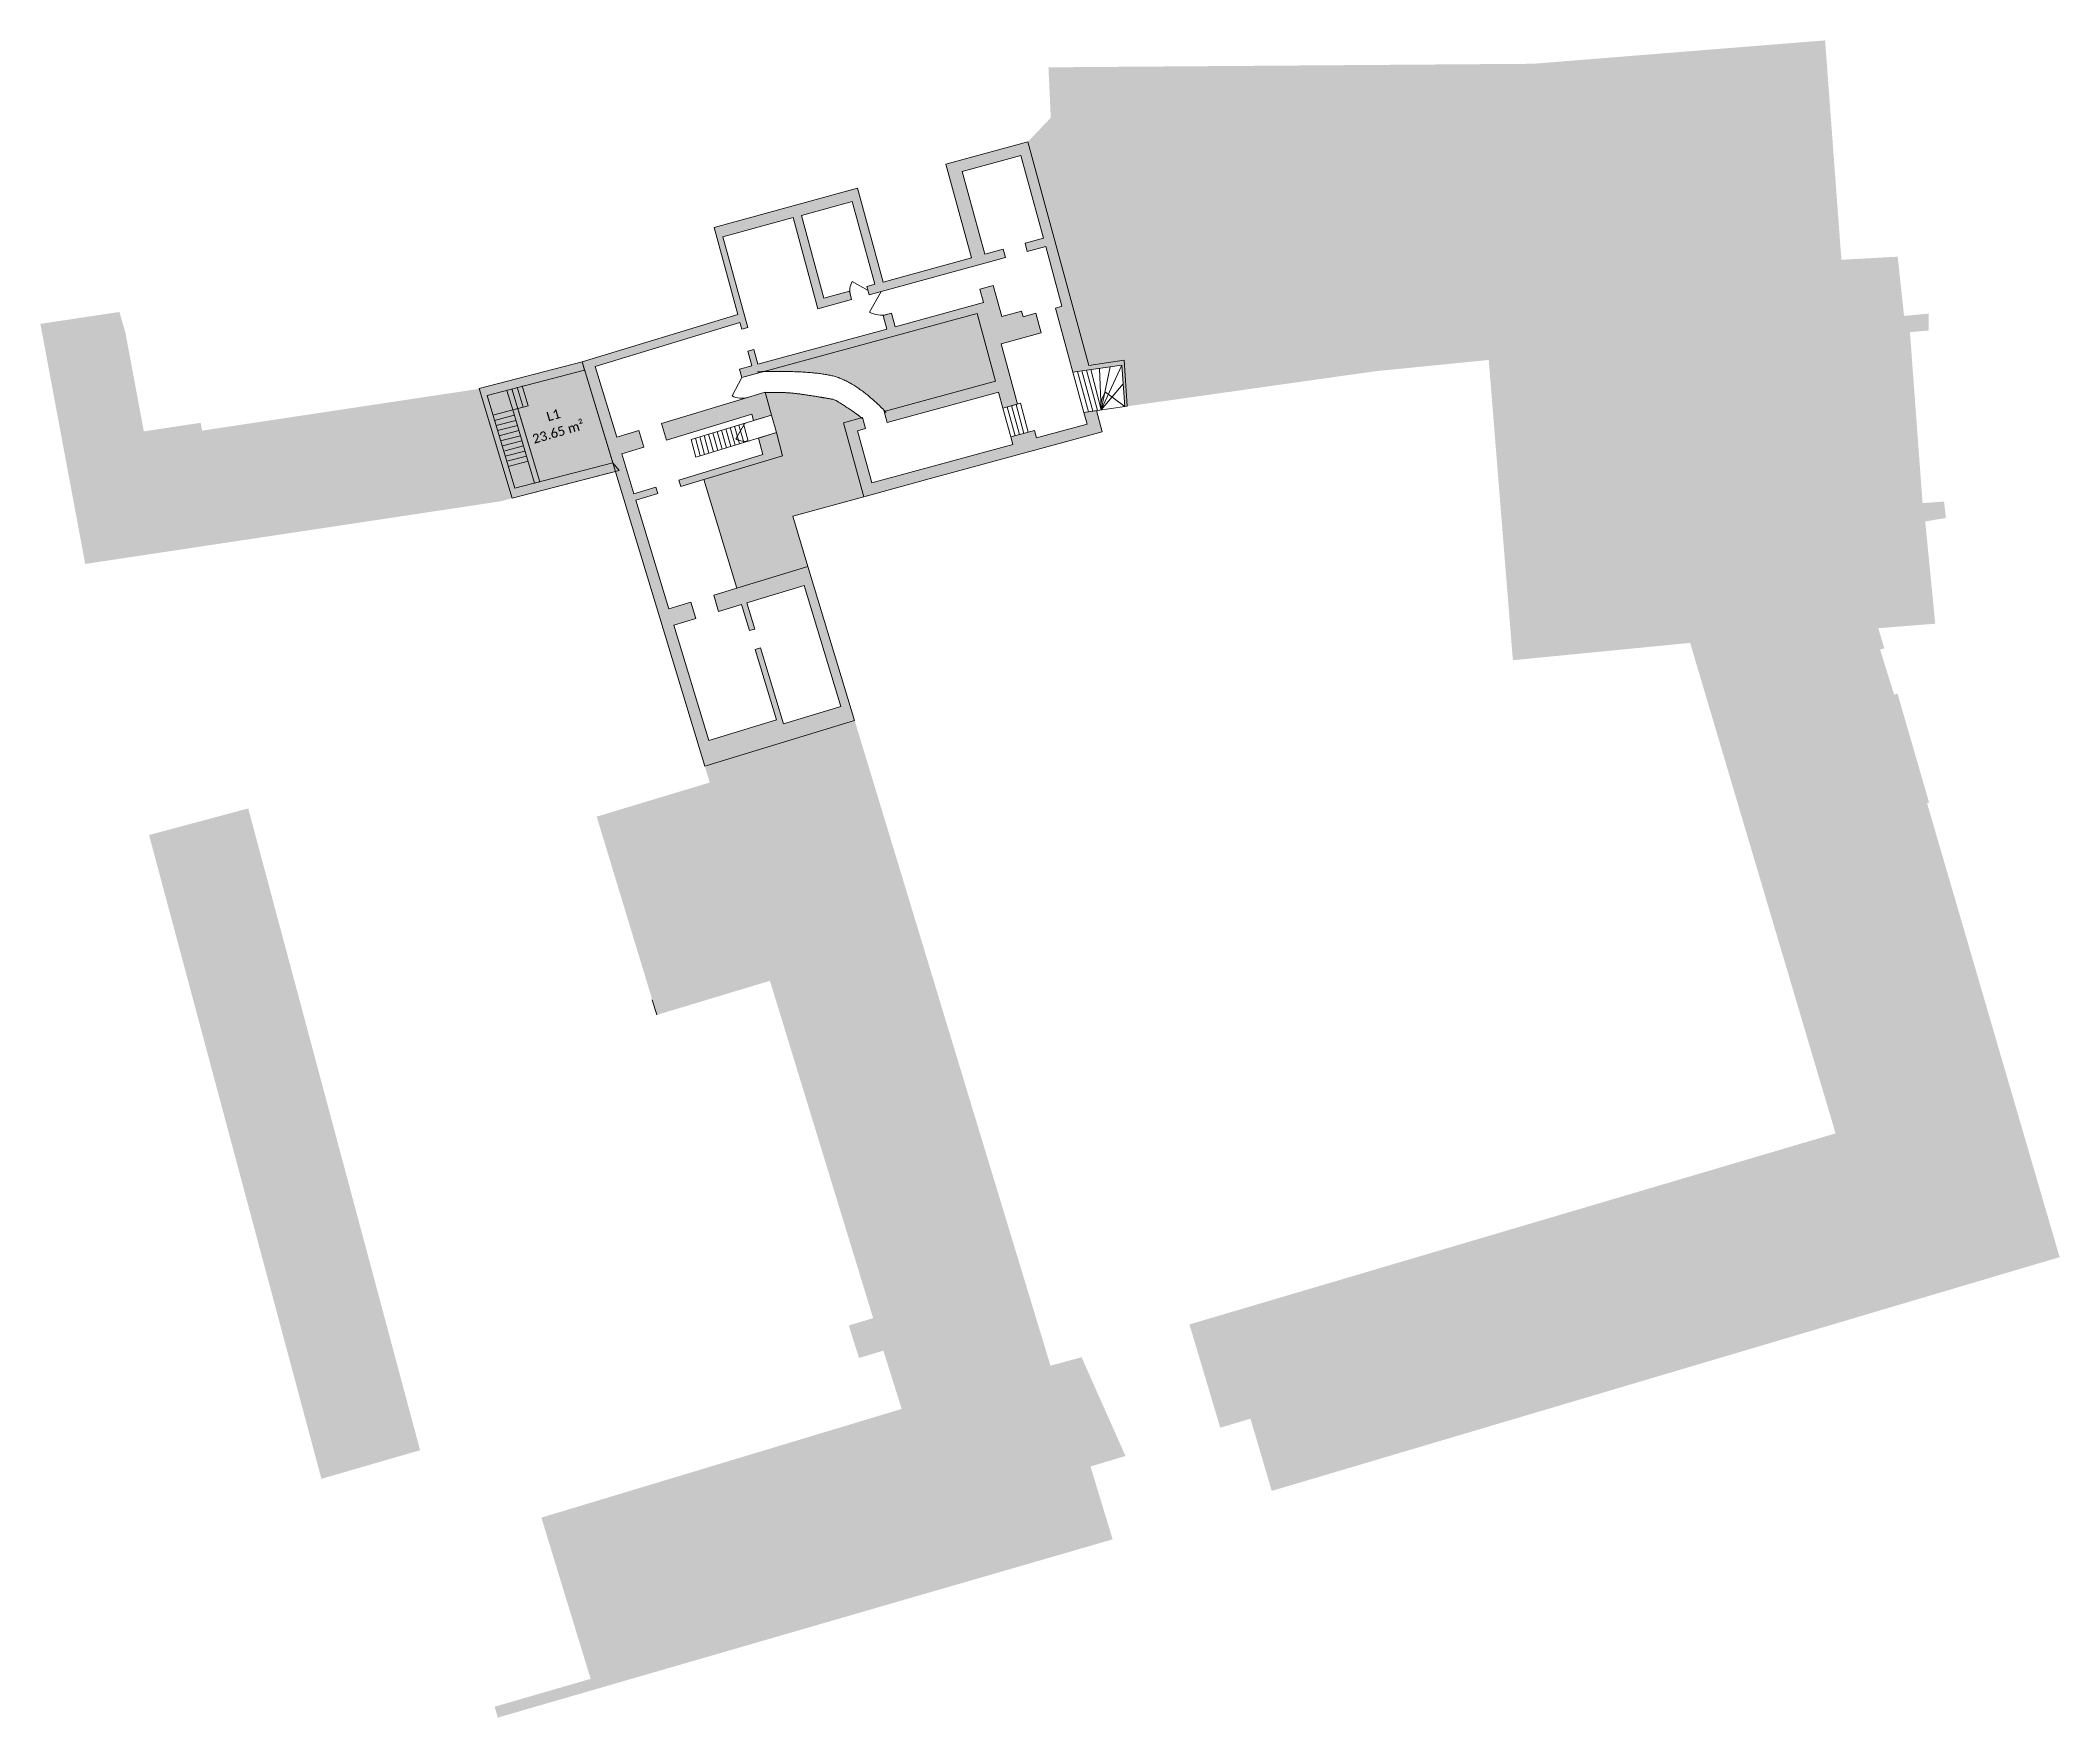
# Model space of a CAD drawing. Header units: centimetres. Extents: x 11703646 to 11712539, y 12092299 to 12099684.
import ezdxf

# ---------------------------------------------------------------- set-up
doc = ezdxf.new("R2010")
doc.units = ezdxf.units.CM
doc.header["$LTSCALE"] = 5
doc.linetypes.add('Lijnpatroon-11', pattern=[1.058075, 0.705383, -0.352692])
doc.layers.add('Batiment', color=4, linetype='Continuous', lineweight=5, true_color=0x00ffff)
doc.layers.add('Oppervlakte-netto', color=5, linetype='Continuous', lineweight=5, true_color=0x0000ff)
doc.layers.add('Bestaand-4 massa', color=7, linetype='Continuous', lineweight=9)
doc.layers.add('Tekst-beschrijving', color=7, linetype='Lijnpatroon-11', lineweight=13)
doc.styles.add('Corbel', font='')
doc.styles.get('Corbel').set_extended_font_data('Corbel')

msp = doc.modelspace()

# ---------------------------------------------------------------- hatches: boundary and pattern name
at = {"layer": 'Bestaand-4 massa', "linetype": 'Continuous', "lineweight": 0, "true_color": 0x4c4c4c, "transparency": 33554546}
for points in [[(11709069.4, 12093297), (11708975.7, 12093615), (11708842.7, 12093575.3), (11708706.8, 12094030.1), (11711552.6, 12094871.3), (11710912, 12097031.1), (11710131.4, 12096954.8), (11710025.1, 12098276.9), (11709524.7, 12098227.2), (11708432.9, 12098072.9), (11708419.5, 12098275.5), (11708264.1, 12098253.2), (11707995.5, 12099237.7), (11708096, 12099343.3), (11708086, 12099565.4), (11710220.2, 12099581.1), (11711506.4, 12099684.1), (11711578.2, 12098718.1), (11711826, 12098731.6), (11711854.4, 12098470.8), (11711962.5, 12098480.9), (11711962.5, 12098406.9), (11711880.1, 12098399.2), (11711935.7, 12097646.6), (11712030.1, 12097653.5), (11712038.6, 12097581.3), (11711947.4, 12097565.8), (11711991.5, 12097115.5), (11711740.9, 12097095.9), (11711767.1, 12097007.3), (11711748.8, 12097001), (11711810.2, 12096803.6), (11711825.2, 12096808), (11711964.4, 12096328.2), (11711955.7, 12096324.5), (11712539.3, 12094326.3)], [(11703843.6, 12097378.7), (11705670.7, 12097654.1), (11705724.5, 12097668.1), (11705578, 12098150.6), (11705569.5, 12098148.4), (11704358.6, 12097965.8), (11704352.1, 12098000.2), (11704101.8, 12097962.5), (11704020.8, 12098396.1), (11703994.2, 12098488.3), (11703646.1, 12098435.8)], [(11705660.8, 12092298.8), (11705646.8, 12092346.8), (11706069.6, 12092469.4), (11705852.6, 12093179.4), (11707439.5, 12093658), (11707358.9, 12093914.6), (11707251.6, 12093882.3), (11707206.6, 12094025.4), (11707313.9, 12094057.8), (11706859.3, 12095543.2), (11706361.3, 12095393), (11706096.3, 12096266.1), (11706594.3, 12096416.3), (11706572.2, 12096489), (11707232.4, 12096689.4), (11708094.9, 12093848.3), (11708231.8, 12093885.6), (11708425.3, 12093450.6), (11708271.1, 12093404.5), (11708368.6, 12093083.6)]]:
    msp.add_hatch(color=251, dxfattribs=at).paths.add_polyline_path(points)
at = {"layer": 'Bestaand-4 massa', "linetype": 'Continuous', "lineweight": 0}
for points in [[(11707097.1, 12098549), (11706997.6, 12098913.6), (11707221.5, 12098974.7), (11707320.9, 12098610), (11707286.2, 12098600.6), (11707296.2, 12098563.9), (11707896.3, 12098727.6), (11707886.3, 12098764.3), (11707805.2, 12098742.2), (11707705.8, 12099106.8), (11707964.3, 12099177.4), (11708063.8, 12098812.7), (11707982.8, 12098790.6), (11707992.8, 12098753.9), (11708073.8, 12098776), (11708145.4, 12098513.6), (11708116.4, 12098505.7), (11708193.6, 12098222.9), (11708409.8, 12098253.9), (11708421.9, 12098071.4), (11708432.9, 12098072.9), (11708419.5, 12098275.5), (11708264.1, 12098253.2), (11707995.5, 12099237.7), (11707633.8, 12099139), (11707746.4, 12098726.1), (11707357.6, 12098620), (11707245, 12099032.9), (11706613.1, 12098860.6), (11706717.5, 12098477.6), (11706031.7, 12098269.4), (11706572.2, 12096489), (11707232.4, 12096689.4), (11707026.8, 12097366.8), (11706611.5, 12097240.8), (11706633.3, 12097169), (11706734.7, 12097199.8), (11706769.6, 12097085), (11706792.5, 12097091.9), (11706757.7, 12097206.8), (11707010.3, 12097283.4), (11707171.8, 12096751.4), (11706919.2, 12096674.7), (11706817.5, 12097009.6), (11706794.6, 12097002.7), (11706888.7, 12096692.6), (11706590.1, 12096602), (11706436.2, 12097109.2), (11706532.8, 12097138.5), (11706511, 12097210.3), (11706414.4, 12097180.9), (11706269.2, 12097659.4), (11706365.8, 12097688.7), (11706357.1, 12097717.4), (11706260.4, 12097688.1), (11706207, 12097864.1), (11706303.6, 12097893.5), (11706281.6, 12097966.2), (11706184.9, 12097936.9), (11706090.2, 12098248.8), (11706727.2, 12098442.2), (11706735.2, 12098412.9), (11706761.2, 12098420), (11706652.3, 12098819.4), (11706961, 12098903.6), (11707070.5, 12098502.3), (11707219, 12098542.8), (11707209, 12098579.5)], [(11708030.6, 12098482.3), (11707974.6, 12098467), (11707967.8, 12098492.1), (11707880, 12098468.2), (11707842.6, 12098605.2), (11707783.8, 12098589.1), (11707800.1, 12098529.3), (11707411.3, 12098423.2), (11707395, 12098483), (11707358.3, 12098473), (11707374.6, 12098413.2), (11706805.4, 12098257.9), (11706787.8, 12098322.6), (11706761.8, 12098315.5), (11706779.4, 12098250.8), (11706725.7, 12098236.2), (11706735.7, 12098199.5), (11707771.5, 12098482.1), (11707853.1, 12098183), (11707363, 12098049.3), (11707376.2, 12098001.1), (11707866.2, 12098134.8), (11707885.2, 12098065.3), (11707949.8, 12098083), (11707877.5, 12098348.3), (11708054, 12098396.4)], [(11705749.1, 12098062.6), (11705726.4, 12098056.7), (11705822.7, 12097734.9), (11705845.5, 12097740.9)], [(11706779.8, 12098038), (11706787.4, 12098010.1), (11706866.5, 12098034.1), (11706838.9, 12098135.4), (11706382, 12097996.7), (11706404.1, 12097924)], [(11708322.5, 12097960.7), (11708297.1, 12098053.8), (11708241.9, 12098046), (11708255.9, 12097994.4), (11708033.1, 12097933.6), (11708024.1, 12097966.4), (11707919.9, 12097938), (11707928.9, 12097905.2), (11707307.6, 12097735.7), (11707298.6, 12097768.5), (11707244.9, 12097965.3), (11707279.7, 12097974.8), (11707266.5, 12098023), (11707183.6, 12098000.4), (11707272.5, 12097674.3), (11707561, 12097753)], [(11706887.6, 12097956.9), (11706808.5, 12097932.9), (11706828.2, 12097860.4), (11706457.6, 12097747.9), (11706466.3, 12097719.2), (11706567.7, 12097750), (11706915.2, 12097855.5)]]:
    msp.add_hatch(color=7, dxfattribs=at).paths.add_polyline_path(points)
at = {"layer": 'Bestaand-4 massa', "linetype": 'Continuous', "lineweight": 0, "true_color": 0x4c4c4c}
for points in [[(11706831.8, 12098225.7), (11706880.1, 12098226.5), (11706925.4, 12098226.3), (11706967.5, 12098225.3), (11707006.5, 12098223.5), (11707042.4, 12098220.8), (11707075.2, 12098217.3), (11707104.9, 12098212.9), (11707131.5, 12098207.7), (11707158.2, 12098200), (11707185.6, 12098188.9), (11707213.9, 12098174.3), (11707242.9, 12098156.4), (11707272.7, 12098135), (11707303.3, 12098110.2), (11707334.6, 12098082), (11707366.8, 12098050.4), (11707853.1, 12098183), (11707771.5, 12098482.1)], [(11707272.5, 12097674.3), (11707183.6, 12098000.4), (11707262.9, 12098022), (11707259.4, 12098024.8), (11707255.1, 12098028.2), (11707249.8, 12098032.2), (11707243.6, 12098036.7), (11707236.4, 12098041.8), (11707228.3, 12098047.5), (11707219.3, 12098053.8), (11707209.4, 12098060.6), (11707196.8, 12098069.1), (11707185.3, 12098076.7), (11707175, 12098083.4), (11707165.8, 12098089.1), (11707157.7, 12098094), (11707150.7, 12098097.9), (11707144.8, 12098100.9), (11707140, 12098103), (11707121, 12098106.4), (11707102.1, 12098109.7), (11707083.3, 12098112.9), (11707064.6, 12098115.9), (11707045.9, 12098118.9), (11707027.3, 12098121.7), (11707008.8, 12098124.5), (11706990.4, 12098127.1), (11706972.3, 12098129.4), (11706953.9, 12098131.2), (11706935.3, 12098132.7), (11706916.5, 12098133.6), (11706897.6, 12098134.2), (11706878.4, 12098134.3), (11706859, 12098133.9), (11706839.5, 12098133.1), (11706915.2, 12097855.5), (11706567.7, 12097750), (11706712.9, 12097271.5), (11707026.8, 12097366.8), (11706959.4, 12097588.9)]]:
    msp.add_hatch(color=251, dxfattribs=at).paths.add_polyline_path(points)
at = {"layer": 'Bestaand-4 massa', "linetype": 'Continuous', "lineweight": 0, "transparency": 33554687}
msp.add_hatch(color=7, dxfattribs=at).paths.add_polyline_path([(11706031.7, 12098269.4), (11705578, 12098150.6), (11705724.5, 12097668.1), (11706195.3, 12097790.4), (11706166.8, 12097824.4), (11705735.5, 12097712.3), (11705613.4, 12098120.3), (11706043.1, 12098232), (11706032.9, 12098268.8)])
at = {"layer": 'Oppervlakte-netto', "linetype": 'Continuous', "lineweight": 0, "true_color": 0xbc9b6a, "transparency": 33554585}
msp.add_hatch(color=33, dxfattribs=at).paths.add_polyline_path([(11705578, 12098150.6), (11705724.5, 12097668.1), (11706178.4, 12097786.1), (11706031.7, 12098269.4)])

# ---------------------------------------------------------------- linework, layer by layer
at = {"layer": 'Batiment'}
msp.add_line((11708241.9, 12098046), (11708255.9, 12097994.4), dxfattribs=at)
at = {"layer": 'Batiment', "transparency": 33554687}
msp.add_polyline3d([(11706341, 12095460, -9929.4), (11706361.3, 12095393, -9929.4)], dxfattribs=at)
at = {"layer": 'Bestaand-4 massa'}
for p, q in [((11705845.5, 12097740.9), (11705723, 12098149.7)), ((11705771.9, 12098068.5), (11705745.6, 12098156.4)), ((11705794.6, 12098074.4), (11705768.1, 12098163.2)), ((11708241.9, 12098046), (11708193.6, 12098222.9)), ((11708261.8, 12098048.8), (11708213.5, 12098225.8)), ((11708281.8, 12098051.6), (11708233.5, 12098228.6)), ((11708301.8, 12098054.4), (11708253.5, 12098231.5)), ((11708317.7, 12098056.7), (11708273.2, 12098234.3)), ((11705735.5, 12097712.3), (11705613.4, 12098120.3)), ((11705639.5, 12098034.1), (11705794.6, 12098074.4)), ((11705726.4, 12098056.7), (11705700.5, 12098142.9)), ((11705726.4, 12098056.7), (11705700.5, 12098142.9)), ((11707885.2, 12098065.3), (11707962.4, 12098086.4)), ((11707885.2, 12098065.3), (11707919.9, 12097938)), ((11707904.5, 12098070.6), (11707939.2, 12097943.3)), ((11707923.8, 12098075.9), (11707958.5, 12097948.5)), ((11707943.1, 12098081.1), (11707977.8, 12097953.8)), ((11707962.4, 12098086.4), (11707997.1, 12097959)), ((11708241.9, 12098046), (11708421.9, 12098071.4)), ((11705646.5, 12098011), (11705733.3, 12098033.6)), ((11705653.4, 12097988.5), (11705740, 12098011)), ((11705659.6, 12097965.8), (11705746.8, 12097988.5)), ((11706512.3, 12097926.6), (11706866.5, 12098034.1)), ((11706665.5, 12097973.1), (11706686.5, 12097895.9)), ((11706684.6, 12097978.9), (11706705.7, 12097901.7)), ((11706703.8, 12097984.7), (11706724.8, 12097907.5)), ((11706722.9, 12097990.5), (11706744, 12097913.3)), ((11706756.4, 12098000.7), (11706742.1, 12097996.3)), ((11706742.1, 12097996.3), (11706763.1, 12097919.1)), ((11706866.5, 12098034.1), (11706887.6, 12097956.9)), ((11705667, 12097943.5), (11705753.5, 12097966)), ((11705673.1, 12097920.8), (11705760.3, 12097943.4)), ((11705680.7, 12097898.5), (11705767, 12097920.9)), ((11705687.5, 12097876), (11705773.8, 12097898.4)), ((11706512.3, 12097926.6), (11706533.4, 12097849.4)), ((11706531.5, 12097932.4), (11706552.5, 12097855.2)), ((11706533.4, 12097849.4), (11706887.6, 12097956.9)), ((11706550.6, 12097938.2), (11706571.7, 12097861)), ((11706569.7, 12097944), (11706590.8, 12097866.8)), ((11706588.9, 12097949.8), (11706610, 12097872.6)), ((11706608, 12097955.6), (11706629.1, 12097878.4)), ((11706627.2, 12097961.4), (11706648.2, 12097884.2)), ((11706646.3, 12097967.3), (11706667.4, 12097890)), ((11706777.5, 12097923.5), (11706763.1, 12097919.1)), ((11705693.3, 12097853.2), (11705780.5, 12097875.9)), ((11705700.1, 12097830.7), (11705787.3, 12097853.3)), ((11705706.8, 12097808.2), (11705794, 12097830.8)), ((11706567.7, 12097750), (11706712.9, 12097271.5)), ((11707272.5, 12097674.3), (11706959.4, 12097588.9)), ((11707026.8, 12097366.8), (11706959.4, 12097588.9))]:
    msp.add_line(p, q, dxfattribs=at)
at = {"layer": 'Bestaand-4 massa', "linetype": 'Continuous', "lineweight": 9, "flags": 128}
for points in [[(11707097.1, 12098549), (11706997.6, 12098913.6), (11707221.5, 12098974.7), (11707320.9, 12098610), (11707286.2, 12098600.6), (11707296.2, 12098563.9), (11707896.3, 12098727.6), (11707886.3, 12098764.3), (11707805.2, 12098742.2), (11707705.8, 12099106.8), (11707964.3, 12099177.4), (11708063.8, 12098812.7), (11707982.8, 12098790.6), (11707992.8, 12098753.9), (11708073.8, 12098776), (11708145.4, 12098513.6), (11708116.4, 12098505.7), (11708193.6, 12098222.9), (11708409.8, 12098253.9), (11708421.9, 12098071.4), (11708432.9, 12098072.9), (11708419.5, 12098275.5), (11708264.1, 12098253.2), (11707995.5, 12099237.7), (11707633.8, 12099139), (11707746.4, 12098726.1), (11707357.6, 12098620), (11707245, 12099032.9), (11706613.1, 12098860.6), (11706717.5, 12098477.6), (11706031.7, 12098269.4), (11706572.2, 12096489), (11707232.4, 12096689.4), (11707026.8, 12097366.8), (11706611.5, 12097240.8), (11706633.3, 12097169), (11706734.7, 12097199.8), (11706769.6, 12097085), (11706792.5, 12097091.9), (11706757.7, 12097206.8), (11707010.3, 12097283.4), (11707171.8, 12096751.4), (11706919.2, 12096674.7), (11706817.5, 12097009.6), (11706794.6, 12097002.7), (11706888.7, 12096692.6), (11706590.1, 12096602), (11706436.2, 12097109.2), (11706532.8, 12097138.5), (11706511, 12097210.3), (11706414.4, 12097180.9), (11706269.2, 12097659.4), (11706365.8, 12097688.7), (11706357.1, 12097717.4), (11706260.4, 12097688.1), (11706207, 12097864.1), (11706303.6, 12097893.5), (11706281.6, 12097966.2), (11706184.9, 12097936.9), (11706090.2, 12098248.8), (11706727.2, 12098442.2), (11706735.2, 12098412.9), (11706761.2, 12098420), (11706652.3, 12098819.4), (11706961, 12098903.6), (11707070.5, 12098502.3), (11707219, 12098542.8), (11707209, 12098579.5)], [(11708030.6, 12098482.3), (11707974.6, 12098467), (11707967.8, 12098492.1), (11707880, 12098468.2), (11707842.6, 12098605.2), (11707783.8, 12098589.1), (11707800.1, 12098529.3), (11707411.3, 12098423.2), (11707395, 12098483), (11707358.3, 12098473), (11707374.6, 12098413.2), (11706805.4, 12098257.9), (11706787.8, 12098322.6), (11706761.8, 12098315.5), (11706779.4, 12098250.8), (11706725.7, 12098236.2), (11706735.7, 12098199.5), (11707771.5, 12098482.1), (11707853.1, 12098183), (11707363, 12098049.3), (11707376.2, 12098001.1), (11707866.2, 12098134.8), (11707885.2, 12098065.3), (11707949.8, 12098083), (11707877.5, 12098348.3), (11708054, 12098396.4)], [(11706779.8, 12098038), (11706787.4, 12098010.1), (11706866.5, 12098034.1), (11706838.9, 12098135.4), (11706382, 12097996.7), (11706404.1, 12097924)], [(11708322.5, 12097960.7), (11708297.1, 12098053.8), (11708241.9, 12098046), (11708255.9, 12097994.4), (11708033.1, 12097933.6), (11708024.1, 12097966.4), (11707919.9, 12097938), (11707928.9, 12097905.2), (11707307.6, 12097735.7), (11707298.6, 12097768.5), (11707244.9, 12097965.3), (11707279.7, 12097974.8), (11707266.5, 12098023), (11707183.6, 12098000.4), (11707272.5, 12097674.3), (11707561, 12097753)], [(11706887.6, 12097956.9), (11706808.5, 12097932.9), (11706828.2, 12097860.4), (11706457.6, 12097747.9), (11706466.3, 12097719.2), (11706567.7, 12097750), (11706915.2, 12097855.5)]]:
    msp.add_lwpolyline(points, close=True, dxfattribs=at)
at = {"layer": 'Bestaand-4 massa', "flags": 128}
for points in [[(11707291.2, 12098582.2), (11707221.7, 12098621.9, 0.198912), (11707214, 12098561.2)], [(11707349.3, 12098578.4), (11707297.7, 12098488.1, 0.198912), (11707376.6, 12098478)], [(11706735.7, 12098199.5), (11706692.7, 12098119, 0.198912), (11706762.2, 12098112.1)], [(11708421.9, 12098071.4), (11708337.8, 12098134.6, 0.198912), (11708317.7, 12098056.7)], [(11706749.2, 12097998.5), (11706709.5, 12097929, 0.198912), (11706770.3, 12097921.3)]]:
    msp.add_lwpolyline(points, format="xyb", dxfattribs=at)
msp.add_lwpolyline([(11706031.7, 12098269.4), (11705578, 12098150.6), (11705724.5, 12097668.1), (11706195.3, 12097790.4), (11706166.8, 12097824.4), (11705735.5, 12097712.3), (11705613.4, 12098120.3), (11706043.1, 12098232), (11706032.9, 12098268.8)], dxfattribs=at)
msp.add_lwpolyline([(11705749.1, 12098062.6), (11705726.4, 12098056.7), (11705822.7, 12097734.9), (11705845.5, 12097740.9)], close=True, dxfattribs=at)
at = {"layer": 'Bestaand-4 massa', "transparency": 33554687}
for points in [[(11708317.7, 12098056.7, 0), (11708311.4, 12098239.8, 10604.4)], [(11708317.7, 12098056.7, 0), (11708409.8, 12098253.9, 10877.2)], [(11708317.7, 12098056.7, 0), (11708357.4, 12098246.4, 10732)], [(11708317.7, 12098056.7, 0), (11708415.2, 12098172.5, 12899.2)]]:
    msp.add_polyline3d(points, dxfattribs=at)
at = {"layer": 'Bestaand-4 massa'}
for points, knots in [([(11706804, 12098225), (11707024.6, 12098231.8), (11707131.5, 12098207.7), (11707238.3, 12098183.4), (11707371, 12098046)], [0, 0, 0, 0.500126, 0.500126, 1, 1, 1]), ([(11706837, 12098133), (11706917, 12098137.3), (11706990.4, 12098127.1), (11707063.9, 12098116.8), (11707140, 12098103), (11707156.9, 12098096.4), (11707209.4, 12098060.6), (11707261.9, 12098024.7), (11707267, 12098018)], [0, 0, 0, 0.405216, 0.405216, 0.810425, 0.810425, 0.90522, 0.90522, 1, 1, 1])]:
    msp.add_open_spline(points, degree=2, knots=knots, dxfattribs=at)
at = {"layer": 'Bestaand-4 massa', "color": 251, "linetype": 'Continuous', "true_color": 0x4c4c4c, "transparency": 33554546}
msp.add_solid([(11704124.7, 12096185.1), (11704561.4, 12096302.1), (11704883.9, 12093350.2), (11705318.4, 12093476.1)], dxfattribs=at)
at = {"layer": 'Oppervlakte-netto', "flags": 128}
msp.add_lwpolyline([(11705578, 12098150.6), (11705724.5, 12097668.1), (11706178.4, 12097786.1), (11706031.7, 12098269.4)], close=True, dxfattribs=at)

# ---------------------------------------------------------------- texts
at = {"layer": 'Tekst-beschrijving', "color": 16, "true_color": 0x800000, "insert": (11705899.8, 12098054.3), "char_height": 41.424, "attachment_point": 2, "rotation": 16.28123, "line_spacing_factor": 1.11738, "style": 'Corbel'}
msp.add_mtext('L1\\P23.65 m²{\\H0.2778x; }{\\fArialUnicodeMS|b0|i0|c0|p0;\\H0.3044x;\\P}{\\fArial|b0|i0|c0|p0;\\H0.5479x; }', dxfattribs=at)

doc.saveas('drawing.dxf')
